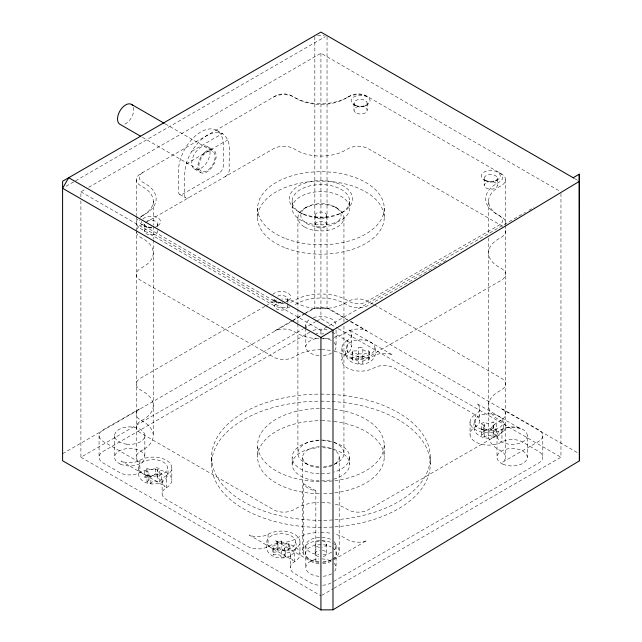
<?xml version="1.0" encoding="UTF-8"?>
<svg xmlns="http://www.w3.org/2000/svg" width="642" height="642" viewBox="0 0 642 642"><rect width="100%" height="100%" fill="white"/><g stroke="black" fill="none" stroke-linecap="round" stroke-linejoin="round"><path stroke-width="0.48" stroke-dasharray="3.21 2.41" d="M138.728 467.914C132.974 489.364 173.252 489.364 167.498 467.914M147.01 482.014L148.944 480.072L148.133 478.314L144.779 477.199L144.779 470.738L147.01 468.508L150.364 469.623L153.414 469.15L155.348 467.216L159.216 468.508L159.216 474.96L157.282 476.902L158.101 478.659L161.447 479.775L159.216 482.014L155.87 480.89L152.82 481.364L150.878 483.298L147.01 482.014L147.01 475.553L148.944 473.619L148.133 471.854L144.779 470.738M144.779 477.199L147.01 474.96L147.01 468.508M148.944 480.072L148.944 473.619M150.878 483.298L150.878 476.837L152.82 474.903L155.87 474.43L159.216 475.553L161.447 473.314L158.101 472.199L157.282 470.442L159.216 468.508M147.01 474.96L150.364 476.083L153.414 475.61L155.348 473.676L155.348 467.216M157.282 476.902L157.282 470.442M159.216 482.014L159.216 475.553M161.447 479.775L161.447 473.314M474.358 422.115C468.604 443.558 508.881 443.558 503.127 422.115M481.267 435.18L481.267 423.736L484.429 421.914L487.166 423.495L490.319 423.495L493.056 421.914L496.218 423.736L496.218 435.18L493.056 437.001L490.319 435.42L487.166 435.42L484.429 437.001L481.267 435.18L484.004 433.599L484.004 425.317L481.267 423.736M484.429 437.001L484.429 430.541L487.166 428.96L490.319 428.96L493.056 430.541L494.846 429.747L496.218 428.72L493.481 427.139L493.481 425.317L496.218 423.736M496.218 435.18L493.481 433.599L493.481 431.777L496.218 430.196L494.846 429.161L493.056 428.374L490.319 429.947L487.166 429.947L484.429 428.374L484.429 421.914M493.056 437.001L493.056 430.541M493.056 428.374L493.056 421.914M493.481 433.599L493.481 425.317M358.356 361.277L356.125 359.985L352.257 359.985L351.96 358.701L352.257 350.949L356.125 350.949L358.356 349.665M351.96 358.701L352.257 357.409L356.125 357.409L358.356 356.117M362.826 349.665L365.057 350.949L368.933 350.949L369.222 352.241L368.933 353.533L365.057 353.533L362.826 354.817M362.826 361.277L365.057 359.985L368.933 359.985L369.222 352.241M276.951 541.696L277.954 543.854L276.373 545.435L272.633 546.013L272.93 553.765L273.789 554.961L277.529 554.383L280.265 555.298L281.26 557.457L285.578 556.791L285.578 550.33L284.575 548.172L286.155 546.591L289.895 546.013L288.74 543.525L285 544.103L282.263 543.188L281.26 541.029L276.951 541.696L276.951 548.156L277.954 550.314L276.373 551.895L272.633 552.473M285.578 556.791L284.575 554.632L286.155 553.051L289.895 552.473L289.895 546.013M142.572 172.658L142.026 172.995A11.508 6.645 0 0 0 142.026 181.75L146.857 184.623A37.397 21.595 0 0 1 146.857 213.096L140.502 216.827A14.381 8.306 0 0 0 139.86 217.229M142.572 215.64L142.026 215.977A11.508 6.645 0 0 0 140.357 217.413M291.998 320.848L274.953 330.734A14.381 8.306 0 0 1 293.875 331.457L296.516 332.981A34.524 19.926 0 0 0 331.312 337.893M292.856 320.35L304.79 313.424M305.64 312.927L310.76 309.966A14.381 8.306 0 0 1 331.095 309.966L347.298 319.363M333.655 559.8L366.911 540.508A14.381 8.306 0 0 1 347.98 539.786L345.34 538.261A34.524 19.926 0 0 0 334.137 533.943M66.062 186.292L74.737 181.285M75.604 180.787L325.293 36.626M80.9 196.821L80.9 191.814L85.234 189.318M88.7 187.312L320.928 53.238L560.089 191.316M191.781 151.287L222.252 133.696M186.381 163.806L227.661 139.972M365.274 105.85L367.304 104.678M155.757 226.811L157.796 225.639M304.653 208.257L306.691 207.085M341.271 212.951L343.301 211.78M264.897 306.378L140.502 378.194A14.381 8.306 0 0 0 140.502 389.935L143.15 391.468A34.524 19.926 0 0 1 143.15 419.651L140.502 421.176A14.381 8.306 0 0 0 140.502 432.917L273.532 509.724A14.381 8.306 0 0 0 293.875 509.724L296.516 508.199A34.524 19.926 0 0 1 318.673 502.405M265.756 305.881L273.532 301.387A14.381 8.306 0 0 1 276.509 300.071M495.455 181.012L497.494 179.84M286.621 301.579L287.977 300.801M62.595 453.709L291.42 321.594M292.287 321.096L303.562 314.588M304.428 314.09L314.829 308.088L327.035 308.088L349.569 321.096M80.9 200.834L80.9 457.232L302.735 329.161M303.602 328.656L315.728 321.658M316.594 321.152L320.928 318.657L337.395 328.158M309.893 332.075L103.282 451.358A14.381 8.306 0 0 0 103.282 463.099L119.548 472.496A14.381 8.306 0 0 0 139.892 472.496A18.698 10.794 0 0 1 166.334 472.496A18.698 10.794 0 0 1 166.334 487.768A14.381 8.306 0 0 0 166.334 499.508L247.7 546.486A14.381 8.306 0 0 0 268.043 546.486A18.698 10.794 0 0 1 294.485 546.486A18.698 10.794 0 0 1 294.485 561.75A14.381 8.306 0 0 0 294.485 573.491L310.76 582.888A14.381 8.306 0 0 0 319.05 585.247M80.9 191.814L320.928 330.389L525.429 212.325M528.896 210.327L534.088 207.326M446.07 260.492L368.323 305.375A14.381 8.306 0 0 1 347.98 305.375L345.34 303.851A34.524 19.926 0 0 0 296.516 303.851L293.875 305.375A14.381 8.306 0 0 1 293.185 305.752M337.202 462.754L333.848 464.688A18.265 10.545 0 0 0 333.848 449.769M333.704 581.387L538.582 463.099A14.381 8.306 0 0 0 538.582 451.358L522.307 441.961A14.381 8.306 0 0 0 501.964 441.961A18.698 10.794 0 0 1 475.521 441.961A18.698 10.794 0 0 1 475.521 426.697L475.521 414.483A14.381 8.306 0 0 0 476.765 403.553L520.895 429.033A14.381 8.306 0 0 0 501.964 429.747A18.698 10.794 0 0 1 475.521 429.747A18.698 10.794 0 0 1 475.521 414.483M321.794 595.311L333.062 588.802M333.928 588.305L560.956 457.232L560.956 191.814M347.338 97.415L345.589 98.362A37.397 21.595 0 0 1 296.267 98.362L294.517 97.415M484.429 428.374L481.267 430.196L484.004 431.777L484.004 433.599M276.951 548.156L281.26 547.49L282.263 549.648L285 550.563L288.74 549.985L289.895 552.473M285.578 550.33L281.26 550.996L280.265 548.838L277.529 547.923L273.789 548.509L272.633 546.013M358.356 353.886L362.826 353.886M362.826 357.056L358.356 357.056M319.724 537.306L318.954 537.354A15.135 8.739 0 0 0 305.833 545.443A15.135 8.739 0 0 0 317.012 554.455L317.975 554.584A15.135 8.739 0 0 0 318.954 554.672M317.646 35.623L324.218 35.623M319.026 561.67A18.265 10.545 0 0 1 316.201 561.373C310.905 561.285 306.515 557.834 303.281 553.91A18.265 10.545 0 0 1 320.928 540.636M317.975 333.8L317.012 333.671A15.135 8.739 0 0 1 316.065 333.503M315.848 561.285L315.848 490.817C311.105 489.926 305.953 488.064 303.433 483.651L303.433 554.118M155.348 473.676L159.216 474.96M150.878 476.837L147.01 475.553M225.326 176.55A5.754 3.322 -60 0 0 229.395 169.504C227.862 158.052 233.648 142.203 222.838 133.881C217.678 131.289 211.844 132.846 207.021 135.446C198.049 141.031 191.637 149.891 187.641 159.553C183.074 170.949 185.048 183.403 184.647 195.337A5.754 3.322 -60 0 0 188.708 197.688M484.429 430.541L481.267 428.72L484.004 427.139L484.004 425.317M574.686 178.604L577.736 180.362M353.878 104.678L355.917 105.85M484.06 179.84L486.098 181.012M216.739 130.358L222.838 133.881M335.164 207.085L337.202 208.257M207.39 146.553A12.944 7.471 -60 0 1 203.289 166.599A12.944 7.471 -60 0 1 192.078 160.131A12.944 7.471 -60 0 1 207.39 146.553L213.489 150.076M165.163 123.834L212.775 151.319A11.508 6.645 -60 0 1 209.123 169.143A11.508 6.645 -60 0 1 199.156 163.389A11.508 6.645 -60 0 1 212.775 151.319M298.554 211.78L300.584 212.951M142.404 137.268L201.267 171.245M194.446 168.966L200.545 172.497M373.508 304.38L368.323 301.387A14.381 8.306 0 0 0 347.98 301.387L345.34 302.92A34.524 19.926 0 0 1 296.516 302.92L293.875 301.387A14.381 8.306 0 0 0 281.83 299.028M374.374 304.878L501.354 378.194A14.381 8.306 0 0 1 501.354 389.935L498.714 391.468A34.524 19.926 0 0 0 498.714 419.651L501.354 421.176A14.381 8.306 0 0 1 501.354 432.917L368.323 509.724A14.381 8.306 0 0 1 347.98 509.724L345.34 508.199A34.524 19.926 0 0 0 334.137 503.874M179.736 194.454L185.835 197.977M350.436 321.594L579.261 453.709M338.262 328.656L560.956 457.232M331.954 332.066L347.37 340.966A14.381 8.306 0 0 1 347.37 352.707A18.698 10.794 0 0 0 347.37 367.978A18.698 10.794 0 0 0 373.813 367.978A14.381 8.306 0 0 1 394.156 367.978L475.521 414.949A14.381 8.306 0 0 1 475.521 426.697M144.37 225.639L146.4 226.811M274.551 300.801L276.582 301.973M362.826 356.117L365.057 357.409L368.933 357.409L369.222 358.701M358.356 354.817L356.125 353.533L352.257 353.533L351.96 352.241M304.653 462.754L308.016 464.688M303.433 483.651L315.848 490.817M309.637 559.575L310.046 559.816M80.9 457.232L320.928 595.808M350.709 321.337L366.911 330.734A14.381 8.306 0 0 0 347.98 331.457L345.34 332.981A34.524 19.926 0 0 1 334.137 337.299M499.283 172.658L499.837 172.995A11.508 6.645 0 0 1 499.837 181.75L494.998 184.623A37.397 21.595 0 0 0 494.998 213.096L501.354 216.827A14.381 8.306 0 0 1 505.077 224.852M499.283 215.64L499.837 215.977A11.508 6.645 0 0 1 499.837 224.732L365.739 302.149A11.508 6.645 0 0 1 350.564 302.149L345.589 299.365A37.397 21.595 0 0 0 296.267 299.365L291.291 302.149A11.508 6.645 0 0 1 288.796 303.112M542.795 435.621L542.795 457.232M527.267 435.621A15.135 8.739 0 0 1 504.572 443.189A15.135 8.739 0 0 1 504.572 428.053A15.135 8.739 0 0 1 527.267 435.621L527.267 457.232M505.567 179.72L505.567 224.692M505.567 225.43L505.567 457.112M501.964 429.747L501.964 441.961M497.389 178.307A6.613 3.82 0 0 1 487.471 181.622A6.613 3.82 0 0 1 487.471 175.001A6.613 3.82 0 0 1 497.389 178.307L497.389 185.353A6.613 3.82 0 0 1 487.471 188.668A6.613 3.82 0 0 1 487.471 182.047A6.613 3.82 0 0 1 497.389 185.353M497.004 435.621L497.004 457.232M488.602 201.211L488.602 234.001M488.602 237.981L488.602 435.621M484.164 178.307L484.164 185.353M479.734 408.609L479.734 420.823M470.048 422.115L470.048 434.329M430.244 457.232L430.244 464.278M384.213 208.257L384.213 217.654M384.213 445.018L384.213 457.232M374.976 348.133C380.73 369.575 340.461 369.575 346.215 348.133M368.933 350.949L368.933 359.985M367.208 103.153L367.208 110.199M353.975 103.153L353.975 110.199M352.257 350.949L352.257 359.985M351.583 334.626L351.583 346.84M349.697 201.211A28.77 16.612 0 0 1 306.547 215.592A28.77 16.612 0 0 1 306.547 186.83A28.77 16.612 0 0 1 349.697 201.211L349.697 208.257A28.77 16.612 0 0 1 306.547 222.638A28.77 16.612 0 0 1 306.547 193.876A28.77 16.612 0 0 1 349.697 208.257M333.655 442.338A28.77 16.612 0 0 1 349.697 457.232L349.697 464.278A28.77 16.612 0 0 1 333.655 479.173M347.37 340.493A18.698 10.794 0 0 0 347.37 355.764A18.698 10.794 0 0 0 373.813 355.764A14.381 8.306 0 0 1 392.679 355.018L348.614 329.571A14.381 8.306 0 0 1 347.37 340.493L347.37 352.707M343.943 217.654L343.943 321.963M343.943 325.976L343.943 453.356M341.897 348.133L341.897 360.347M339.193 457.232L339.193 551.181M336.063 330.14L336.063 346.84M336.063 546.013L336.063 567.624M327.035 36.626L327.035 308.088M326.682 215.303L326.682 224.7M322.42 540.925A5.754 3.322 0 0 1 326.682 544.135L326.682 553.532A5.754 3.322 0 0 1 322.42 556.742M320.928 53.238L320.928 318.657M320.928 330.389L320.928 335.405M315.174 215.303L315.174 224.7M319.443 540.925A5.754 3.322 0 0 0 315.174 544.135L315.174 553.532A5.754 3.322 0 0 0 319.443 556.742M314.829 36.626L314.829 308.088M305.801 325.229L305.801 327.195M305.801 328.174L305.801 346.84M305.801 546.013L305.801 567.624M302.663 457.232L302.663 551.181M299.958 541.904L299.958 554.118M297.912 217.654L297.912 307.919M297.912 308.922L297.912 322.966M297.912 323.969L297.912 453.356M295.649 541.904C301.403 563.347 261.125 563.347 266.879 541.904M294.485 549.536A14.381 8.306 0 0 0 293.242 560.466L249.112 534.987A14.381 8.306 0 0 0 268.043 534.272A18.698 10.794 0 0 1 294.485 534.272A18.698 10.794 0 0 1 294.485 549.536L294.485 561.75M292.158 201.211L292.158 208.257M319.05 440.661A28.77 16.612 0 0 0 292.158 457.232L292.158 464.278A28.77 16.612 0 0 0 319.05 480.85M290.272 555.41L290.272 567.624M288.74 543.525L288.74 549.985M287.881 299.268L287.881 302.799M287.881 303.674L287.881 306.322M284.575 548.172L284.575 554.632M281.26 541.029L281.26 547.49M281.26 550.996L281.26 557.457M277.954 543.854L277.954 550.314M274.648 299.268L274.648 306.322M273.789 548.509L273.789 554.961M268.043 534.272L268.043 546.486M257.643 208.257L257.643 217.654M319.275 408.489A63.285 36.538 0 0 0 257.643 445.018L257.643 457.232M211.619 457.232L211.619 464.278M171.815 467.914L171.815 480.128M166.334 475.553A14.381 8.306 0 0 0 165.098 486.476L120.969 460.996A14.381 8.306 0 0 0 139.892 460.282A18.698 10.794 0 0 1 166.334 460.282A18.698 10.794 0 0 1 166.334 475.553L166.334 487.768M162.121 481.42L162.121 493.634M157.699 224.114L157.699 226.754M153.261 201.211L153.261 225.061M153.261 226.056L153.261 238.976M153.261 239.964L153.261 435.621M144.851 435.621L144.851 457.232M144.466 224.114L144.466 231.16M139.892 460.282L139.892 472.496M136.289 179.72L136.289 215.495M136.289 216.49L136.289 228.664M136.289 229.659L136.289 457.112M114.589 435.621L114.589 457.232M99.069 435.621L99.069 457.232M321.682 502.365A34.524 19.926 0 0 1 332.026 503.416M320.928 349.689A34.524 19.926 0 0 0 296.516 355.524L293.875 357.056A14.381 8.306 0 0 1 273.532 357.056L140.502 280.249A14.381 8.306 0 0 1 140.502 268.5L143.15 266.976A34.524 19.926 0 0 0 143.15 238.792L140.502 237.267A14.381 8.306 0 0 1 136.321 231.939M321.682 349.689A34.524 19.926 0 0 1 331.312 350.612M334.137 351.206A34.524 19.926 0 0 1 345.34 355.524L347.98 357.056A14.381 8.306 0 0 0 368.323 357.056L501.354 280.249A14.381 8.306 0 0 0 501.354 268.5L498.714 266.976A34.524 19.926 0 0 1 498.714 238.792L501.354 237.267A14.381 8.306 0 0 0 504.805 228.721M502.598 226.337A14.381 8.306 0 0 0 501.354 225.519L368.323 148.719A14.381 8.306 0 0 0 347.98 148.719L345.34 150.244A34.524 19.926 0 0 1 296.516 150.244L293.875 148.719A14.381 8.306 0 0 0 273.532 148.719L140.502 225.519A14.381 8.306 0 0 0 136.569 229.772M312.935 330.542A14.381 8.306 0 0 1 328.921 330.542M331.095 582.888A14.381 8.306 0 0 1 321.867 585.303M331.095 561.277A14.381 8.306 0 0 1 321.867 563.692M319.05 563.644A14.381 8.306 0 0 1 310.76 561.277L274.953 540.508A14.381 8.306 0 0 0 293.875 539.786L296.516 538.261A34.524 19.926 0 0 1 318.673 532.467M349.697 457.232A28.77 16.612 0 0 1 333.655 472.127M330.173 472.953A28.77 16.612 0 0 1 320.928 473.836M319.05 473.804A28.77 16.612 0 0 1 292.158 457.232M322.814 440.661A28.77 16.612 0 0 1 331.938 441.889M333.655 449.384A28.77 16.612 0 0 1 349.697 464.278M330.173 480.007A28.77 16.612 0 0 1 320.928 480.882M292.158 464.278A28.77 16.612 0 0 1 319.05 447.707M322.814 447.707A28.77 16.612 0 0 1 331.938 448.935M320.928 394.116A109.317 63.109 0 0 1 415.896 488.49A109.317 63.109 0 0 1 226.859 489.381A109.317 63.109 0 0 1 319.138 394.124M320.928 401.162A109.317 63.109 0 0 1 415.896 495.536A109.317 63.109 0 0 1 226.859 496.427A109.317 63.109 0 0 1 319.138 401.17M334.089 409.275A63.285 36.538 0 0 1 383.908 448.597A63.285 36.538 0 0 1 321.754 481.548M319.275 481.54A63.285 36.538 0 0 1 257.643 445.018M321.754 408.481A63.285 36.538 0 0 1 331.649 409.002M334.089 421.489A63.285 36.538 0 0 1 383.908 460.812A63.285 36.538 0 0 1 321.754 493.762M319.275 493.754A63.285 36.538 0 0 1 257.651 456.751A63.285 36.538 0 0 1 320.928 420.695M321.754 420.695A63.285 36.538 0 0 1 333.278 421.393M334.033 563.251A15.135 8.739 0 0 1 334.033 571.99M331.625 573.796A15.135 8.739 0 0 1 321.915 576.339M318.954 576.283A15.135 8.739 0 0 1 311.715 574.55L308.922 572.937A15.135 8.739 0 0 1 318.954 558.957M321.915 558.901A15.135 8.739 0 0 1 329.338 560.362L330.14 560.691A15.135 8.739 0 0 1 331.625 561.445M313.36 317.662A15.135 8.739 0 0 1 329.338 317.967A15.135 8.739 0 0 1 335.935 326.369M323.881 333.8A15.135 8.739 0 0 1 318.954 333.888M306.314 327.492A15.135 8.739 0 0 1 310.23 319.05M334.033 541.647A15.135 8.739 0 0 1 334.033 550.379M331.625 552.192A15.135 8.739 0 0 1 321.915 554.728M321.915 537.298A15.135 8.739 0 0 1 331.625 539.834M334.033 342.467A15.135 8.739 0 0 1 334.033 351.206M331.625 353.012A15.135 8.739 0 0 1 321.915 355.556M318.954 355.499A15.135 8.739 0 0 1 311.715 353.766L308.922 352.153A15.135 8.739 0 0 1 318.954 338.173M322.902 338.173A15.135 8.739 0 0 1 331.625 340.661M320.928 532.427A34.524 19.926 0 0 1 332.026 533.486M332.5 547.674A15.392 8.884 0 0 1 332.5 559.391M331.079 560.209A15.392 8.884 0 0 1 321.931 562.4M318.922 562.344A15.392 8.884 0 0 1 306.908 549.865A15.392 8.884 0 0 1 331.079 546.856M333.848 543.726A18.265 10.545 0 0 1 333.848 558.636M331.665 559.712A18.265 10.545 0 0 1 321.883 561.718M321.883 540.652A18.265 10.545 0 0 1 333.158 543.349M331.665 465.763A18.265 10.545 0 0 1 321.883 467.761M319.026 467.721A18.265 10.545 0 0 1 304.244 452.939A18.265 10.545 0 0 1 333.158 449.392M334.121 442.466A23.016 13.289 0 0 1 334.121 464.238M332.436 464.864A23.016 13.289 0 0 1 321.923 466.63M318.93 466.59A23.016 13.289 0 0 1 298.835 449.633A23.016 13.289 0 0 1 331.561 441.568M322.42 550.322A5.754 3.322 0 0 1 326.682 553.532M315.174 553.532A5.754 3.322 0 0 1 319.443 550.322M326.682 544.135A5.754 3.322 0 0 1 322.42 547.345M319.443 547.345A5.754 3.322 0 0 1 315.174 544.135M143.15 215.303A34.524 19.926 0 0 0 143.15 187.119L140.502 185.594A14.381 8.306 0 0 1 140.502 173.846L276.116 95.57A11.508 6.645 0 0 1 291.291 95.57L296.516 98.571A34.524 19.926 0 0 0 345.34 98.571L350.564 95.57A11.508 6.645 0 0 1 365.739 95.57L501.354 173.846A14.381 8.306 0 0 1 501.354 185.594L498.714 187.119A34.524 19.926 0 0 0 498.714 215.303M347.98 97.046A14.381 8.306 0 0 1 368.323 97.046M137.773 219.026A14.381 8.306 0 0 0 140.502 228.576L273.532 305.375A14.381 8.306 0 0 0 290.064 306.956M146.721 221.241A6.613 3.82 0 0 1 155.444 221.241A6.613 3.82 0 0 1 156.584 226.233M151.945 227.902A6.613 3.82 0 0 1 144.691 223.127M273.532 97.046A14.381 8.306 0 0 1 293.875 97.046M277.585 296.098A6.613 3.82 0 0 1 286.236 296.756A6.613 3.82 0 0 1 286.236 301.788M282.552 303.016A6.613 3.82 0 0 1 274.776 298.53M272.746 294.501A9.494 5.481 0 0 1 287.752 292.921A9.494 5.481 0 0 1 286.011 301.668M280.642 302.39A9.494 5.481 0 0 1 271.767 296.925M142.861 219.018A9.494 5.481 0 0 1 157.571 217.758A9.494 5.481 0 0 1 156.359 226.321M151.705 227.236A9.494 5.481 0 0 1 141.609 221.402M284.454 303.786A11.508 6.645 0 0 1 276.116 302.149L142.026 224.732A11.508 6.645 0 0 1 139.194 219.917M287.825 305.817A6.613 3.82 0 0 1 281.982 310.118A6.613 3.82 0 0 1 274.672 306.651A6.613 3.82 0 0 1 280.835 302.51M282.127 302.534A6.613 3.82 0 0 1 282.552 302.575M157.571 230.414A6.613 3.82 0 0 1 151.801 234.956A6.613 3.82 0 0 1 144.466 231.24A6.613 3.82 0 0 1 151.512 227.348M133.512 107.334A11.508 6.645 -60 0 1 123.545 124.596M204.654 152.443L202.439 154.77A12.944 7.471 -60 0 0 200.007 172.128A12.944 7.471 -60 0 0 214.027 164.031A12.944 7.471 -60 0 0 211.595 149.49L207.021 150.71L204.654 152.443M219.227 173.027L182.609 194.165A5.754 3.322 -60 0 1 178.54 191.814L178.54 170.676A31.643 18.273 -60 0 1 200.914 131.923A31.643 18.273 -60 0 1 223.288 144.843L223.288 165.981A5.754 3.322 -60 0 1 219.227 173.027M143.15 449.713L140.502 451.238A14.381 8.306 0 0 0 139.266 462.168L103.282 441.495A14.381 8.306 0 0 1 103.282 429.747L139.266 409.074A14.381 8.306 0 0 0 140.502 420.004L143.15 421.529A34.524 19.926 0 0 1 143.15 449.713M501.354 420.004L498.714 421.529A34.524 19.926 0 0 0 498.714 449.713L501.354 451.238A14.381 8.306 0 0 1 502.598 462.168L538.582 441.495A14.381 8.306 0 0 0 538.582 429.747L502.598 409.074A14.381 8.306 0 0 1 501.354 420.004M360.595 347.258L358.356 347.426L358.356 363.508L360.595 363.685L362.826 363.508L362.826 347.426L360.595 347.258M126.771 444.192L125.808 444.063A15.135 8.739 0 0 1 118.794 429.578A15.135 8.739 0 0 1 144.153 432.997A15.135 8.739 0 0 1 126.771 444.192M502.927 464.158L502.156 463.797A15.135 8.739 0 0 1 506.963 449.023A15.135 8.739 0 0 1 527.09 458.557A15.135 8.739 0 0 1 502.927 464.158M120.511 464.158L117.719 462.545A15.135 8.739 0 0 1 120.126 450.475A15.135 8.739 0 0 1 141.096 451.47L141.73 451.912A15.135 8.739 0 0 1 140.421 463.404A15.135 8.739 0 0 1 120.511 464.158M350.42 353.999A14.381 8.306 0 0 0 374.487 350.283A14.381 8.306 0 0 0 356.872 340.108A14.381 8.306 0 0 0 350.42 353.999M142.941 473.788A14.381 8.306 0 0 0 167.008 470.064A14.381 8.306 0 0 0 149.393 459.897A14.381 8.306 0 0 0 142.941 473.788M271.093 547.778A14.381 8.306 0 0 0 295.159 544.055A14.381 8.306 0 0 0 277.545 533.879A14.381 8.306 0 0 0 271.093 547.778M478.571 427.989A14.381 8.306 0 0 0 502.638 424.266A14.381 8.306 0 0 0 485.023 414.098A14.381 8.306 0 0 0 478.571 427.989M316.859 217.654A5.754 3.322 0 0 0 326.489 216.161A5.754 3.322 0 0 0 319.443 212.093A5.754 3.322 0 0 0 316.859 217.654M316.859 227.051A5.754 3.322 0 0 0 326.489 225.559A5.754 3.322 0 0 0 319.443 221.49A5.754 3.322 0 0 0 316.859 227.051M304.653 227.051A23.016 13.289 0 0 0 343.157 221.089A23.016 13.289 0 0 0 314.973 204.822A23.016 13.289 0 0 0 304.653 227.051M306.691 223.528A20.135 11.628 0 0 0 340.38 218.312A20.135 11.628 0 0 0 315.72 204.076A20.135 11.628 0 0 0 306.691 223.528M355.323 105.36A9.494 5.481 0 0 0 370.065 101.163A9.494 5.481 0 0 0 356.398 95.883A9.494 5.481 0 0 0 355.323 105.36M356.92 106.323A6.613 3.82 0 0 0 367.2 103.402A6.613 3.82 0 0 0 357.666 99.727A6.613 3.82 0 0 0 356.92 106.323M485.504 180.522A9.494 5.481 0 0 0 500.254 176.317A9.494 5.481 0 0 0 486.58 171.045A9.494 5.481 0 0 0 485.504 180.522M303.345 214.051A31.643 18.273 0 0 0 352.506 200.055A31.643 18.273 0 0 0 306.932 182.48A31.643 18.273 0 0 0 303.345 214.051M356.92 113.369A6.613 3.82 0 0 0 367.2 110.448A6.613 3.82 0 0 0 357.666 106.773A6.613 3.82 0 0 0 356.92 113.369M285.77 248.037A63.285 36.538 0 0 0 384.077 220.045A63.285 36.538 0 0 0 292.937 184.88A63.285 36.538 0 0 0 285.77 248.037M285.77 238.639A63.285 36.538 0 0 0 384.077 210.648A63.285 36.538 0 0 0 292.937 175.491A63.285 36.538 0 0 0 285.77 238.639"/><path stroke-width="0.96" d="M579.405 181.325L320.928 337.443L320.928 609.9L332.989 609.82L579.405 460.836L579.261 174.199L573.162 177.722M574.06 178.243L320.928 32.1L62.595 181.245L62.595 460.755L320.928 609.9M131.409 104.341L164.296 123.336M140.678 136.264L119.902 124.275A11.508 6.645 -60 0 1 120.704 109.71A11.508 6.645 -60 0 1 132.701 105.545M320.928 337.443L62.595 188.291L68.702 177.722L332.989 330.309L332.989 609.82M579.405 460.836L579.261 174.199"/></g></svg>
